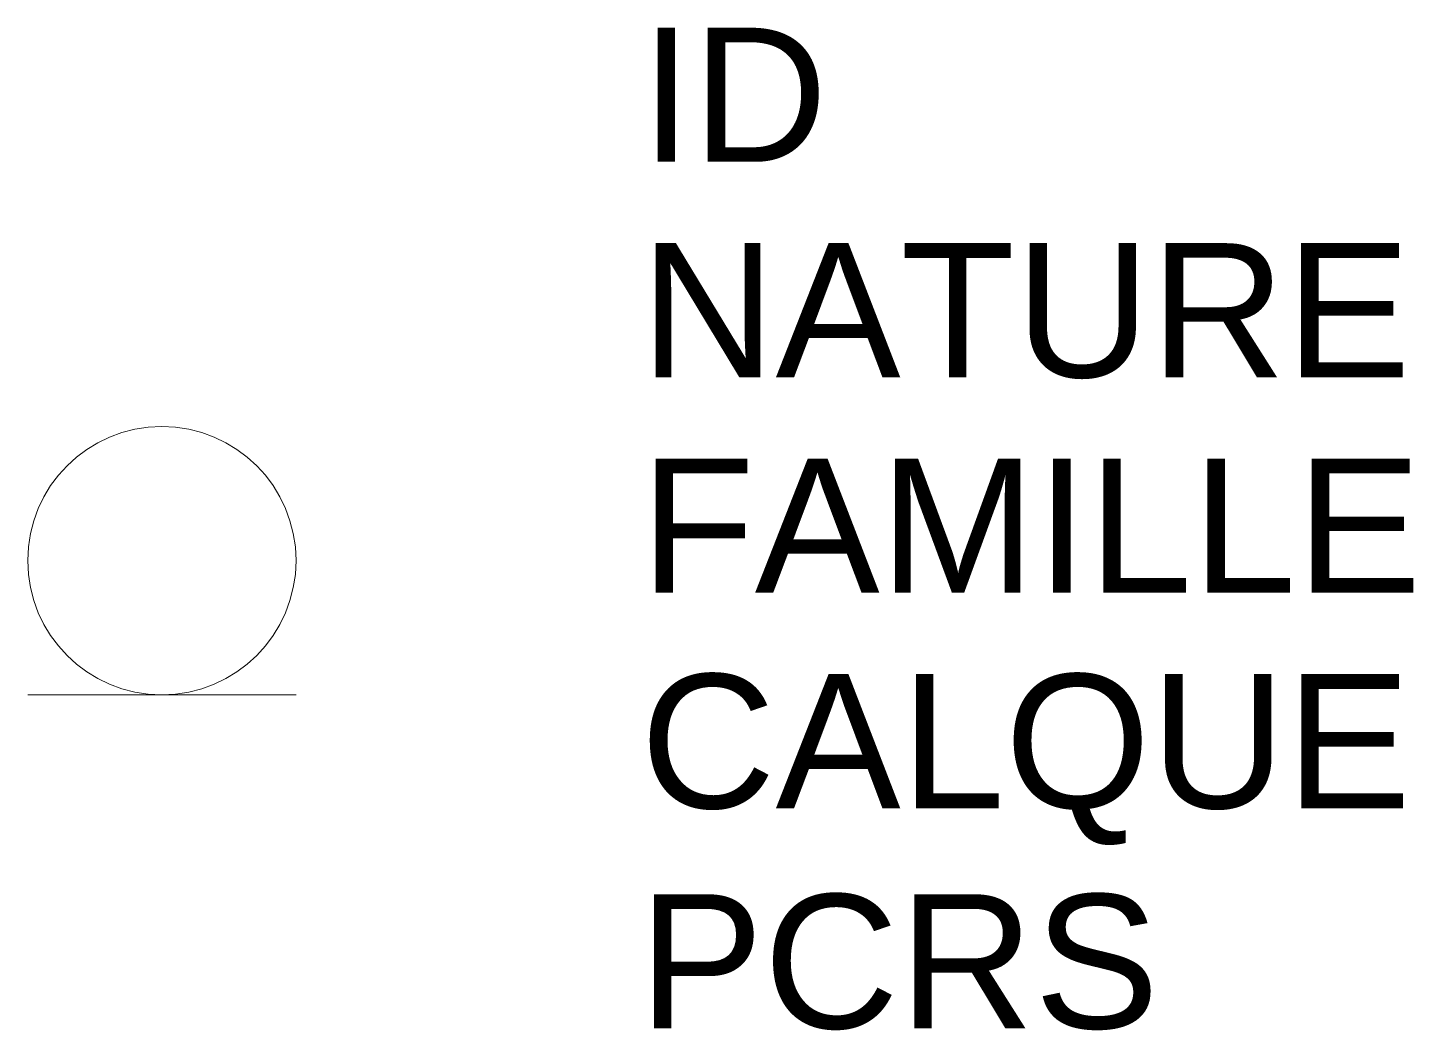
# Model space of a CAD drawing. Header units: metres. Extents: x -0.2 to 1.87, y -0.7 to 0.79.
import ezdxf

# ---------------------------------------------------------------- set-up
doc = ezdxf.new("R2010")
doc.units = ezdxf.units.M
doc.linetypes.add('Socle_Continu', pattern=[2.5, 2.5, 0])
doc.layers.add('SIGNV_SCS', color=20, linetype='Socle_Continu', lineweight=13)
doc.styles.get("Standard").update_dxf_attribs({"font": 'arial.ttf'})

msp = doc.modelspace()

# ---------------------------------------------------------------- linework, layer by layer
at = {"layer": 'SIGNV_SCS', "linetype": 'Socle_Continu'}
msp.add_line((-0.2, -0.2), (0.2, -0.2), dxfattribs=at)
msp.add_circle((0, 0), 0.2, dxfattribs=at)

# ---------------------------------------------------------------- texts
at = {"layer": 'SIGNV_SCS', "linetype": 'Socle_Continu', "flags": 9}
for tag, p, s in [('ID', (0.7132, 0.5947), 'HP_0569'), ('NATURE', (0.7132, 0.2734), 'Panneau de signalisation'), ('FAMILLE', (0.7132, -0.0479), 'Signalisation verticale'), ('CALQUE', (0.7132, -0.3692), 'SIGNV_SCS'), ('PCRS', (0.7106, -0.6975), 'HabillageSymbole')]:
    msp.add_attdef(tag, p, s, height=0.2, dxfattribs=at)

doc.saveas('drawing.dxf')
